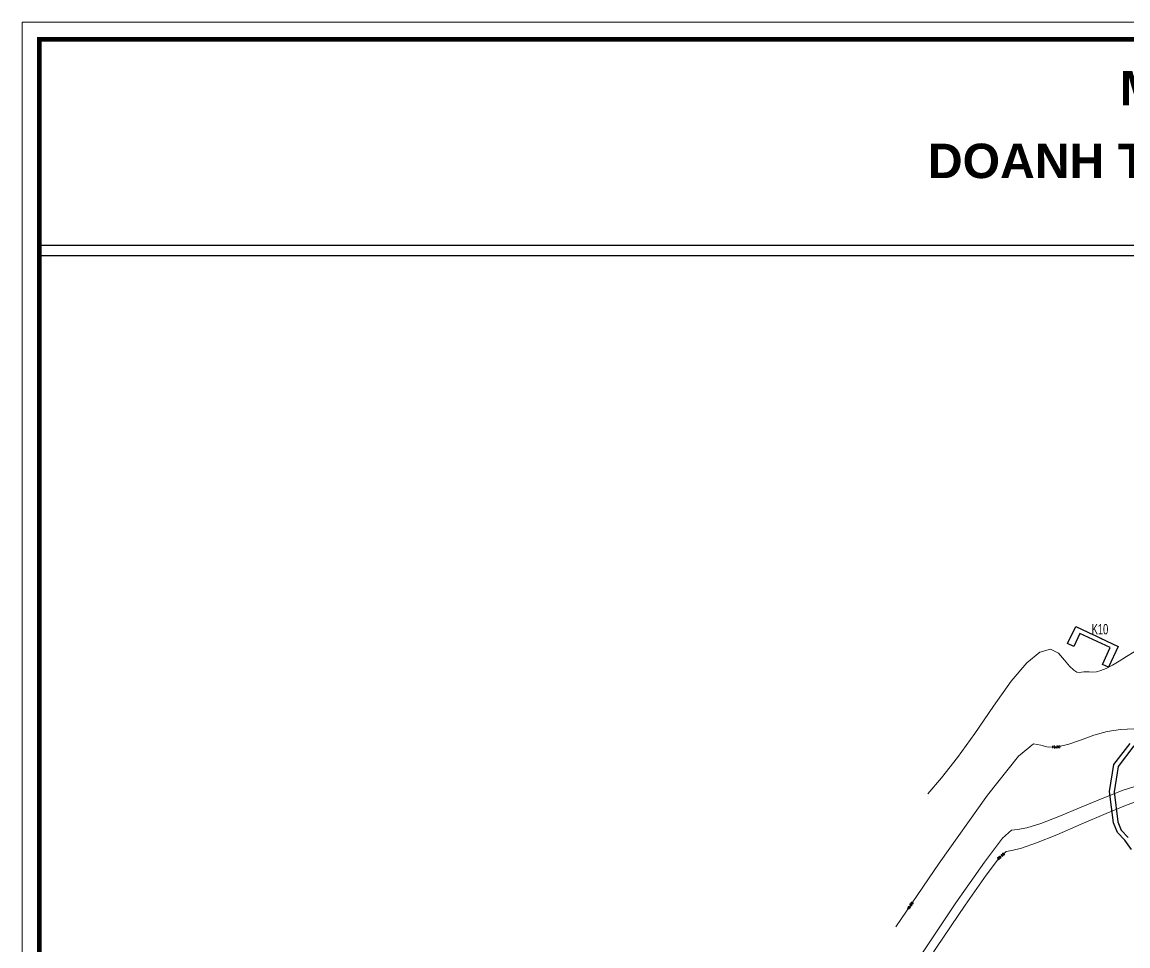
# Model space of a CAD drawing. Header units: inches. Extents: x 496359 to 501064, y 2374078 to 2377203.
# Drawn here: x 496359.3 to 496846.4, y 2376688.7 to 2377095.6 of the extents above; entities that cross this region are included whole.
import ezdxf
from ezdxf.enums import TextEntityAlignment as Align

# ---------------------------------------------------------------- set-up
doc = ezdxf.new("R2010")
doc.units = ezdxf.units.IN
doc.header["$MEASUREMENT"] = 0
for name, color, linetype, lineweight in [('EG Text2', 7, 'Continuous', 18), ('ISO', 252, 'Continuous', 20), ('khung ten QH', 7, 'Continuous', 20), ('Khungbo', 32, 'Continuous', 25), ('LC Net dam 1', 30, 'Continuous', 30), ('LC Net manh', 239, 'Continuous', 5), ('manh1', 67, 'Continuous', 13)]:
    doc.layers.add(name, color=color, linetype=linetype, lineweight=lineweight)
doc.layers.add('ghichu', color=7, linetype='Continuous')
doc.styles.add('EG Hai', font='')
doc.styles.get("Standard").update_dxf_attribs({"font": 'vnsimli.shx', "height": 2})
doc.styles.add('THANG2', font='')
doc.styles.get('EG Hai').set_extended_font_data('.VnArial NarrowH')
doc.styles.get('THANG2').set_extended_font_data('.VnHelvetInsH', bold=True)

# ---------------------------------------------------------------- blocks, each defined once
blk = doc.blocks.new('Nền HT mới')
at = {"layer": 'manh1', "lineweight": 0, "elevation": -28.38}
for points in [[(30.7, 474.84), (36.85, 481.92), (43.84, 490.9), (51.47, 501.53), (59.61, 513.44), (67.51, 524.5), (74.4, 532.55), (80.16, 537.24), (84.77, 538.56), (88.27, 536.8), (90.99, 533.74), (93.23, 531.16), (95.04, 529.38), (96.45, 528.43), (97.49, 528.25), (98.4, 528.44), (99.4, 528.6), (100.55, 528.67), (101.84, 528.64), (103.29, 528.55), (104.98, 528.64), (107, 529.15), (109.37, 530.11), (112.07, 531.53), (115.09, 533.37), (118.31, 535.43), (121.63, 537.48)], [(16.69, 387.13), (26, 401.37), (43.08, 426.82), (55.68, 444.84), (63.72, 455.31), (67.67, 458.84), (70.3, 459.14), (74.41, 459.91), (80.47, 461.78), (88.51, 464.85), (98.28, 468.96), (108.24, 473.15), (116.84, 476.48), (123.83, 478.77)]]:
    blk.add_lwpolyline(points, dxfattribs=at)
at = {"layer": 'manh1', "color": 1, "lineweight": 0, "elevation": -28.38}
for points in [[(16.69, 416.27), (35.71, 444.33), (57.02, 474.31), (70.71, 491.51), (77.37, 496.89), (80.54, 496.28), (83.8, 495.51), (87.76, 495.58), (92.49, 496.64), (97.98, 498.59), (103.85, 500.72), (109.75, 502.32), (115.63, 503.25), (121.45, 503.52)], [(16.69, 379.6), (19.47, 384.03), (34.64, 407.22), (47.16, 425.89), (56.41, 439.1), (62.32, 446.79), (65.31, 449.42), (67.76, 449.87), (72.07, 451.01), (78.65, 453.34), (87.51, 456.9), (98.36, 461.55), (109.34, 466.26), (118.62, 470.02), (125.88, 472.65)]]:
    blk.add_lwpolyline(points, dxfattribs=at)
at = {"layer": 'manh1', "lineweight": 0}
for s, rotation, p in [('15.00', 1.0049, (87.19, 495.57, -28.38)), ('20.00', 41.3919, (62.94, 447.34, -28.38)), ('15.00', 55.8821, (22.97, 425.53, -28.38))]:
    blk.add_text(s, height=1, rotation=rotation, dxfattribs=at).set_placement(p, align=Align.MIDDLE)

msp = doc.modelspace()

# ---------------------------------------------------------------- linework, layer by layer
at = {"color": 0}
for points in [[(497794.67, 2376997.12), (496366.92, 2376997.12)], [(497794.67, 2376992.58), (496366.92, 2376992.58)]]:
    msp.add_lwpolyline(points, dxfattribs=at)
at = {"layer": 'khung ten QH'}
msp.add_lwpolyline([(496359.34, 2377095.58), (496359.34, 2376074.98), (497802.25, 2376074.98), (497802.25, 2377095.58)], close=True, dxfattribs=at)
at = {"layer": 'Khungbo', "color": 0, "lineweight": 50, "const_width": 2.07}
msp.add_lwpolyline([(496366.92, 2377088), (496366.92, 2376082.57), (497794.67, 2376082.57), (497794.67, 2377088)], close=True, dxfattribs=at)
at = {"layer": 'LC Net dam 1'}
for points in [[(496847.92, 2376731.13), (496845, 2376735.19), (496841.79, 2376738.59), (496839.99, 2376742.85), (496838.36, 2376756.64), (496840.19, 2376768.52), (496847.37, 2376777.84)], [(496849.03, 2376776.73), (496842.09, 2376767.71), (496840.37, 2376756.61), (496841.94, 2376743.37), (496843.49, 2376739.7), (496846.55, 2376736.46)]]:
    msp.add_lwpolyline(points, dxfattribs=at)

# ---------------------------------------------------------------- block references
at = {"layer": 'LC Net manh'}
msp.add_blockref('Nền HT mới', (496727.52, 2376280.77, 2.92), dxfattribs=at)

# ---------------------------------------------------------------- texts
at = {"layer": 'ghichu', "color": 0, "style": 'THANG2'}
for s, p in [('mÆt b»ng vÞ trÝ hè khoan kh¶o s¸t ®Þa chÊt', (497105.32, 2377058.91)), ('doanh tr¹i trung ®oµn bb 43/s\xad ®oµn 395/qu©n khu 3', (497074.96, 2377026.87))]:
    msp.add_text(s, height=15.1694, dxfattribs=at).set_placement(p, align=Align.CENTER)

# ---------------------------------------------------------------- next in the draw order: wipeouts: each hides what was drawn before it
at = {"ltscale": 500}
msp.add_wipeout([(496831.18, 2376825.24), (496830.71, 2376825.79), (496830.46, 2376826.19), (496830.23, 2376826.69), (496830.06, 2376827.21), (496829.96, 2376827.71), (496829.93, 2376828.15), (496829.95, 2376828.67), (496830.01, 2376829.08), (496830.17, 2376829.65), (496830.29, 2376829.97), (496830.52, 2376830.4), (496830.78, 2376830.8), (496831.16, 2376831.24), (496831.57, 2376831.59), (496832.04, 2376831.91), (496832.49, 2376832.14), (496832.93, 2376832.3), (496833.32, 2376832.4), (496833.83, 2376832.47), (496834.26, 2376832.48), (496834.68, 2376832.45), (496835.22, 2376832.35), (496835.63, 2376832.22), (496836.01, 2376832.06), (496836.6, 2376831.72), (496836.86, 2376831.52), (496837.16, 2376831.25), (496837.41, 2376830.97), (496837.67, 2376830.62), (496837.92, 2376830.21), (496838.08, 2376829.87), (496838.21, 2376829.52), (496838.32, 2376829.07), (496838.38, 2376828.67), (496838.4, 2376828.09), (496838.34, 2376827.53), (496838.25, 2376827.1), (496838.13, 2376826.75), (496837.93, 2376826.3), (496837.71, 2376825.93), (496837.51, 2376825.64), (496837.17, 2376825.26), (496836.91, 2376825.01), (496836.5, 2376824.71), (496836.22, 2376824.54), (496835.97, 2376824.41), (496835.67, 2376824.28), (496835.32, 2376824.17), (496834.98, 2376824.09), (496834.64, 2376824.03), (496834.29, 2376824.01), (496834, 2376824.01), (496833.56, 2376824.05), (496833.2, 2376824.12), (496832.79, 2376824.24), (496832.4, 2376824.39), (496831.92, 2376824.65), (496831.7, 2376824.8), (496831.4, 2376825.04)], dxfattribs=at).translate(0, 0, -320.28).dxf.layer = 'ISO'

# ---------------------------------------------------------------- next in the draw order: linework, layer by layer
at = {"layer": 'LC Net dam 1'}
msp.add_lwpolyline([(496823.4, 2376829.36), (496842.18, 2376820.59), (496837.88, 2376811.38), (496835.16, 2376812.65), (496838.62, 2376820.05), (496825.27, 2376826.28), (496822.59, 2376820.54), (496819.87, 2376821.81)], close=True, dxfattribs=at)

# ---------------------------------------------------------------- next in the draw order: texts
at = {"layer": 'EG Text2', "style": 'EG Hai', "width": 0.8}
msp.add_text('k10', height=4.5, rotation=0, dxfattribs=at).set_placement((496834.09, 2376828.18, -320.28), align=Align.MIDDLE_CENTER)

doc.saveas('drawing.dxf')
